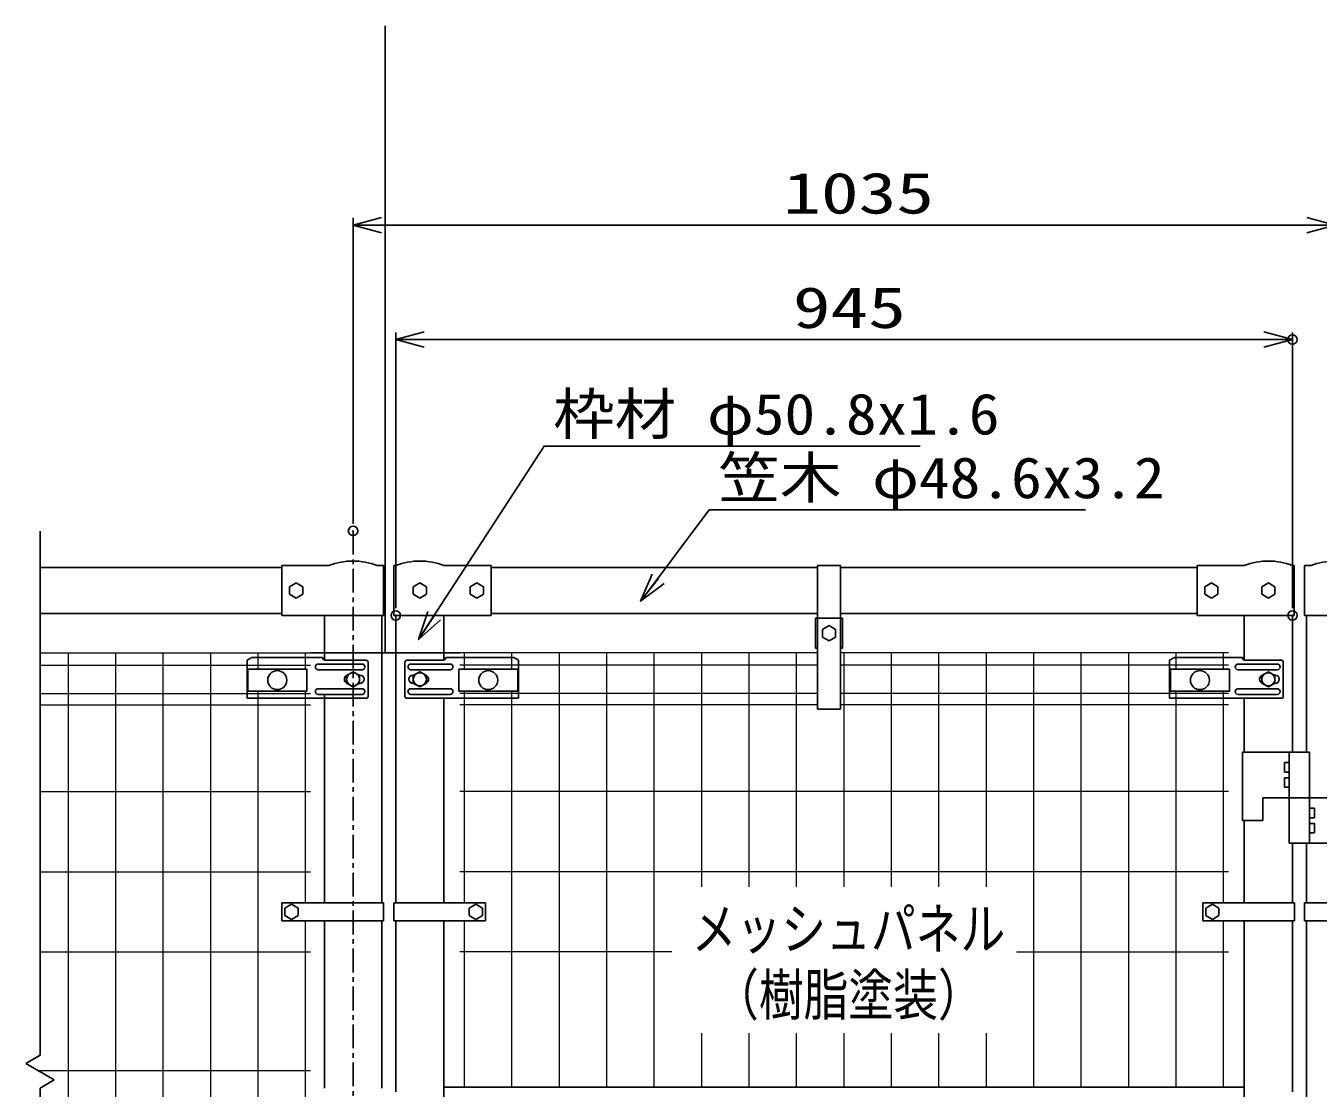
# Model space of a CAD drawing. Units: millimetres, scale not verified. Extents: x -4455 to 4455, y -3150 to 3150.
# Drawn here: x -3104 to -1742, y 200 to 1319 of the extents above; entities that cross this region are included whole.
import ezdxf
from ezdxf.enums import TextEntityAlignment as Align

# ---------------------------------------------------------------- set-up
doc = ezdxf.new("R2010")
doc.units = ezdxf.units.MM
doc.header["$LTSCALE"] = 20
doc.header["$PDMODE"] = 32
doc.header["$PDSIZE"] = 10
doc.linetypes.add('USER1', pattern=[2, 1.25, -0.25, 0.25, -0.25])
for name, color, linetype, lineweight in [('0-0_1', 7, 'Continuous', 25), ('0-1_0', 7, 'Continuous', 25), ('0-4_EXTCNT-LMEC0', 1, 'Continuous', 25), ('0-9_2', 7, 'Continuous', 25), ('0-A_D-STR2', 7, 'Continuous', 13)]:
    doc.layers.add(name, color=color, linetype=linetype, lineweight=lineweight)
doc.layers.add('0-2_DEFPOINTS', color=7, linetype='Continuous')
doc.styles.add('ＭＳ ゴシック', font='')
doc.styles.get('ＭＳ ゴシック').set_extended_font_data('MS Gothic')

# ---------------------------------------------------------------- blocks, each defined once
blk = doc.blocks.new('_Open30')
at = {"layer": '0-1_0', "color": 1}
blk.add_line((0, 0), (-20, 0), dxfattribs=at)
blk.add_lwpolyline([(-20, 5.36), (0, 0), (-20, -5.36)], dxfattribs=at)

msp = doc.modelspace()

# ---------------------------------------------------------------- linework, layer by layer
at = {"layer": '0-0_1', "color": 3, "linetype": 'USER1'}
msp.add_line((-2758.85, 787.32), (-2758.85, -551.15), dxfattribs=at)
at = {"layer": '0-0_1'}
for p, q in [((-2784.25, 750.85), (-2833.85, 750.85)), ((-2833.85, 750.85), (-2833.85, 698.25)), ((-2713.85, 750.85), (-2715.85, 750.85)), ((-2715.85, 698.25), (-2715.85, 750.85)), ((-2663.05, 750.85), (-2613.45, 750.85)), ((-2613.45, 750.85), (-2613.45, 698.25)), ((-2269.37, 750.85), (-2245.12, 750.85)), ((-2269.37, 695.25), (-2269.37, 750.85)), ((-2245.12, 695.25), (-2245.12, 750.85)), ((-1819.65, 750.85), (-1869.25, 750.85)), ((-1869.25, 750.85), (-1869.25, 698.25)), ((-1768.85, 750.85), (-1766.85, 750.85)), ((-1766.85, 698.25), (-1766.85, 750.85)), ((-2833.85, 748.85), (-3088.7, 748.85)), ((-2613.45, 748.85), (-2269.37, 748.85)), ((-2245.12, 748.85), (-1869.25, 748.85)), ((-2818.85, 732.55), (-2825.77, 728.55)), ((-2825.77, 728.55), (-2825.77, 720.55)), ((-2818.85, 732.55), (-2811.92, 728.55)), ((-2811.92, 728.55), (-2811.92, 720.55)), ((-2688.45, 732.55), (-2695.37, 728.55)), ((-2695.37, 728.55), (-2695.37, 720.55)), ((-2688.45, 732.55), (-2681.52, 728.55)), ((-2681.52, 728.55), (-2681.52, 720.55)), ((-2628.45, 732.55), (-2635.37, 728.55)), ((-2635.37, 728.55), (-2635.37, 720.55)), ((-2628.45, 732.55), (-2621.52, 728.55)), ((-1854.25, 732.55), (-1861.17, 728.55)), ((-1861.17, 728.55), (-1861.17, 720.55)), ((-1854.25, 732.55), (-1847.32, 728.55)), ((-1847.32, 728.55), (-1847.32, 720.55)), ((-1794.25, 732.55), (-1801.17, 728.55)), ((-1801.17, 728.55), (-1801.17, 720.55)), ((-1794.25, 732.55), (-1787.32, 728.55)), ((-1787.32, 728.55), (-1787.32, 720.55)), ((-2825.77, 720.55), (-2818.85, 716.55)), ((-2811.92, 720.55), (-2818.85, 716.55)), ((-2695.37, 720.55), (-2688.45, 716.55)), ((-2681.52, 720.55), (-2688.45, 716.55)), ((-2635.37, 720.55), (-2628.45, 716.55)), ((-1861.17, 720.55), (-1854.25, 716.55)), ((-1847.32, 720.55), (-1854.25, 716.55)), ((-1801.17, 720.55), (-1794.25, 716.55)), ((-1787.32, 720.55), (-1794.25, 716.55)), ((-2833.85, 700.25), (-3088.7, 700.25)), ((-2833.85, 698.25), (-2726.6, 698.25)), ((-2789.1, 698.25), (-2789.1, 652.1)), ((-2728.6, 698.25), (-2728.6, 395.6)), ((-2613.45, 698.25), (-2715.85, 698.25)), ((-2713.85, 698.25), (-2713.85, 395.59)), ((-2663.05, 651.22), (-2663.05, 698.25)), ((-2613.45, 700.25), (-2269.37, 700.25)), ((-2271.37, 663.85), (-2271.37, 695.25)), ((-2271.37, 695.25), (-2243.12, 695.25)), ((-2269.37, 599.64), (-2269.37, 695.25)), ((-2245.12, 700.25), (-1869.25, 700.25)), ((-2245.12, 599.64), (-2245.12, 695.25)), ((-1869.25, 698.25), (-1766.85, 698.25)), ((-1819.65, 652.1), (-1819.65, 698.25)), ((-1768.85, 698.25), (-1768.85, 554.25)), ((-1648.85, 698.25), (-1756.1, 698.25)), ((-1754.1, 698.25), (-1754.1, 554.25)), ((-2257.25, 687.55), (-2264.17, 683.55)), ((-2264.17, 683.55), (-2264.17, 675.55)), ((-2257.25, 687.55), (-2250.32, 683.55)), ((-2250.32, 683.55), (-2250.32, 675.55)), ((-2264.17, 675.55), (-2257.25, 671.55)), ((-2250.32, 675.55), (-2257.25, 671.55)), ((-2865.59, 654.02), (-2870.59, 651.02)), ((-2791.01, 654.02), (-2865.59, 654.02)), ((-2661.13, 654.02), (-2589.45, 654.02)), ((-2589.45, 654.02), (-2584.45, 651.02)), ((-2271.37, 663.85), (-2269.37, 663.85)), ((-1893.24, 654.02), (-1898.24, 651.02)), ((-1821.56, 654.02), (-1893.24, 654.02)), ((-2870.59, 651.02), (-2870.59, 644.27)), ((-2870.59, 644.27), (-2870.59, 611.02)), ((-2749.41, 647.02), (-2795.59, 647.02)), ((-2749.41, 641.02), (-2795.59, 641.02)), ((-2745.05, 651.02), (-2788.01, 651.02)), ((-2743.05, 649.02), (-2743.05, 613.02)), ((-2704.24, 649.02), (-2704.24, 613.02)), ((-2702.24, 651.02), (-2664.13, 651.02)), ((-2697.88, 647.02), (-2656.55, 647.02)), ((-2697.88, 641.02), (-2656.55, 641.02)), ((-2584.45, 651.02), (-2584.45, 644.27)), ((-2584.45, 644.27), (-2584.45, 611.02)), ((-1898.24, 651.02), (-1898.24, 644.27)), ((-1898.24, 644.27), (-1898.24, 611.02)), ((-1784.81, 647.02), (-1826.14, 647.02)), ((-1784.81, 641.02), (-1826.14, 641.02)), ((-1780.45, 651.02), (-1818.56, 651.02)), ((-1778.45, 649.02), (-1778.45, 613.02)), ((-2751.76, 635.52), (-2752.78, 635.52)), ((-2751.76, 626.52), (-2752.78, 626.52)), ((-2695.54, 635.52), (-2694.51, 635.52)), ((-2695.54, 626.52), (-2694.51, 626.52)), ((-1787.16, 635.52), (-1788.18, 635.52)), ((-1787.16, 626.52), (-1788.18, 626.52)), ((-2749.41, 621.02), (-2795.59, 621.02)), ((-2749.41, 615.02), (-2795.59, 615.02)), ((-2789.1, 615.8), (-2789.1, 395.6)), ((-2697.88, 621.02), (-2656.55, 621.02)), ((-2697.88, 615.02), (-2656.55, 615.02)), ((-1784.81, 621.02), (-1826.14, 621.02)), ((-1784.81, 615.02), (-1826.14, 615.02)), ((-2745.05, 611.02), (-2870.59, 611.02)), ((-2702.24, 611.02), (-2584.45, 611.02)), ((-2663.05, 611.02), (-2663.05, 395.59)), ((-2269.37, 599.64), (-2245.12, 599.64)), ((-1780.45, 611.02), (-1898.24, 611.02)), ((-1819.65, 610.66), (-1819.65, 554.25)), ((-1821.65, 554.25), (-1821.65, 482.25)), ((-1750.75, 554.25), (-1821.65, 554.25)), ((-1772.2, 506.25), (-1772.2, 554.25)), ((-1750.75, 458.25), (-1750.75, 554.25)), ((-1777.2, 533.25), (-1777.2, 543.25)), ((-1772.2, 543.25), (-1777.2, 543.25)), ((-1772.2, 533.25), (-1777.2, 533.25)), ((-1772.2, 527.25), (-1777.2, 527.25)), ((-1800, 482.25), (-1800, 506.25)), ((-1745.9, 506.25), (-1800, 506.25)), ((-1772.2, 506.25), (-1718.1, 506.25)), ((-1772.2, 506.25), (-1772.2, 458.25)), ((-1750.75, 495.25), (-1745.75, 495.25)), ((-1745.75, 495.25), (-1745.75, 485.25)), ((-1800, 482.25), (-1821.65, 482.25)), ((-1819.65, 482.25), (-1819.65, 395.59)), ((-1750.75, 485.25), (-1745.75, 485.25)), ((-1750.75, 469.25), (-1745.75, 469.25)), ((-1772.2, 458.25), (-1691.6, 458.25)), ((-1768.85, 458.25), (-1768.85, 395.59)), ((-1754.1, 458.25), (-1754.1, 395.6)), ((-2726.6, 395.6), (-2726.6, 376.6)), ((-2619.35, 395.59), (-2716.03, 395.59)), ((-2716.03, 395.59), (-2716.03, 376.61)), ((-2619.35, 376.6), (-2619.35, 395.6)), ((-1863.35, 376.6), (-1863.35, 395.6)), ((-1863.35, 395.59), (-1766.66, 395.59)), ((-1766.66, 395.59), (-1766.66, 376.61)), ((-1756.1, 395.6), (-1756.1, 376.6)), ((-1648.85, 395.6), (-1756.1, 395.6)), ((-2823.7, 394.1), (-2830.62, 390.1)), ((-2830.62, 390.1), (-2830.62, 382.1)), ((-2830.62, 382.1), (-2823.7, 378.1)), ((-2823.7, 394.1), (-2816.77, 390.1)), ((-2816.77, 382.1), (-2823.7, 378.1)), ((-2816.77, 390.1), (-2816.77, 382.1)), ((-2629.5, 394.1), (-2636.42, 390.1)), ((-2636.42, 390.1), (-2636.42, 382.1)), ((-2636.42, 382.1), (-2629.5, 378.1)), ((-2629.5, 394.1), (-2622.57, 390.1)), ((-2622.57, 382.1), (-2629.5, 378.1)), ((-2622.57, 390.1), (-2622.57, 382.1)), ((-1853.2, 394.1), (-1860.12, 390.1)), ((-1860.12, 390.1), (-1860.12, 382.1)), ((-1860.12, 382.1), (-1853.2, 378.1)), ((-1853.2, 394.1), (-1846.27, 390.1)), ((-1846.27, 382.1), (-1853.2, 378.1)), ((-1846.27, 390.1), (-1846.27, 382.1)), ((-2833.85, 376.6), (-2726.6, 376.6)), ((-2789.1, 376.6), (-2789.1, 200.35)), ((-2728.6, 376.6), (-2728.6, 200.35)), ((-2619.35, 376.61), (-2716.03, 376.61)), ((-2713.85, 376.61), (-2713.85, 196.35)), ((-2663.05, 376.61), (-2663.05, 180.35)), ((-1863.35, 376.61), (-1766.66, 376.61)), ((-1819.65, 376.61), (-1819.65, -28.91)), ((-1768.85, 376.61), (-1768.85, 196.35)), ((-1648.85, 376.6), (-1756.1, 376.6)), ((-1754.1, 376.6), (-1754.1, -28.9)), ((-2663.05, 201.35), (-1819.65, 201.35))]:
    msp.add_line(p, q, dxfattribs=at)
for points in [[(-2733.45, 750.85), (-2726.6, 750.85), (-2726.6, 698.25)], [(-1749.25, 750.85), (-1756.1, 750.85), (-1756.1, 698.25)], [(-2621.52, 728.55), (-2621.52, 720.55), (-2628.45, 716.55)], [(-2245.12, 663.85), (-2243.12, 663.85), (-2243.12, 695.25)], [(-1772.2, 517.25), (-1777.2, 517.25), (-1777.2, 527.25)], [(-1750.75, 479.25), (-1745.75, 479.25), (-1745.75, 469.25)], [(-2833.85, 376.6), (-2833.85, 395.6), (-2726.6, 395.6)]]:
    msp.add_lwpolyline(points, dxfattribs=at)
for centre, radius, start, end in [((-2758.85, 684.57), 70.98, 69.03345, 110.9667), ((-2688.45, 684.57), 70.98, 69.03345, 110.96669), ((-1794.25, 684.57), 70.98, 69.03345, 110.9667), ((-1723.85, 684.57), 70.98, 69.03345, 110.96669), ((-2788.01, 654.02), 3, 180, 270), ((-2664.13, 654.02), 3, 270, 0), ((-1818.56, 654.02), 3, 180, 270), ((-2795.59, 644.02), 3, 90, 270), ((-2749.41, 644.02), 3, 270, 90), ((-2745.05, 649.02), 2, 0, 90), ((-2702.24, 649.02), 2, 90, 180), ((-2697.88, 644.02), 3, 90, 270), ((-2656.55, 644.02), 3, 270, 90), ((-1826.14, 644.02), 3, 90, 270), ((-1784.81, 644.02), 3, 270, 90), ((-1780.45, 649.02), 2, 0, 90), ((-2763.52, 631.02), 4.5, 119.9985, 240.00009), ((-2751.76, 631.02), 4.5, 270, 90), ((-2695.54, 631.02), 4.5, 90, 270), ((-2683.77, 631.02), 4.5, 299.99991, 60.0015), ((-1798.92, 631.02), 4.5, 119.9985, 240.00009), ((-1787.16, 631.02), 4.5, 270, 90), ((-2795.59, 618.02), 3, 90, 270), ((-2749.41, 618.02), 3, 270, 90), ((-2745.05, 613.02), 2, 270, 0), ((-2702.24, 613.02), 2, 180, 270), ((-2697.88, 618.02), 3, 90, 270), ((-2656.55, 618.02), 3, 270, 90), ((-1826.14, 618.02), 3, 90, 270), ((-1784.81, 618.02), 3, 270, 90), ((-1780.45, 613.02), 2, 270, 0)]:
    msp.add_arc(centre, radius, start, end, dxfattribs=at)
at = {"layer": '0-1_0'}
for p, q in [((-2725.1, 658.85), (-2725.1, 1319.26)), ((-2803.85, 658.85), (-2646.35, 658.85)), ((-2869.7, 641.6), (-2807.7, 641.6)), ((-2869.7, 641.6), (-2869.7, 618.6)), ((-2807.7, 641.6), (-2807.7, 618.6)), ((-2647.35, 641.6), (-2647.35, 618.6)), ((-2585.35, 641.6), (-2647.35, 641.6)), ((-2585.35, 641.6), (-2585.35, 618.6)), ((-1897.35, 641.6), (-1835.35, 641.6)), ((-1897.35, 641.6), (-1897.35, 618.6)), ((-1835.35, 641.6), (-1835.35, 618.6)), ((-2807.7, 618.6), (-2869.7, 618.6)), ((-2647.35, 618.6), (-2585.35, 618.6)), ((-1835.35, 618.6), (-1897.35, 618.6))]:
    msp.add_line(p, q, dxfattribs=at)
for points in [[(-2161.12, 876.67), (-2557.46, 876.67), (-2688.7, 674.55)], [(-1987.05, 809.6), (-2383.39, 809.6), (-2454.53, 714.82)]]:
    msp.add_lwpolyline(points, dxfattribs=at)
for centre in [(-2838.7, 630.1), (-2616.35, 630.1), (-1866.35, 630.1)]:
    msp.add_circle(centre, 10.01, dxfattribs=at)
at = {"layer": '0-2_DEFPOINTS'}
for p in [(-1768.85, 988.85), (-2758.85, 787.32), (-2713.85, 698.25), (-1768.85, 698.25)]:
    msp.add_point(p, dxfattribs=at)
at = {"layer": '0-4_EXTCNT-LMEC0'}
for p, q in [((-2758.85, 794.82), (-2758.85, 1116.89)), ((-2728.85, 1109.39), (-1753.85, 1109.39)), ((-2713.85, 705.75), (-2713.85, 996.35)), ((-1768.85, 705.75), (-1768.85, 996.35)), ((-2683.85, 988.85), (-1798.85, 988.85))]:
    msp.add_line(p, q, dxfattribs=at)
at = {"layer": '0-4_EXTCNT-LMEC0', "color": 4}
for p, q in [((-3103.7, 226.39), (-3073.7, 209.07)), ((-3088.7, 200.4), (-3073.7, 209.07)), ((-3088.7, 200.4), (-3088.7, -336.54))]:
    msp.add_line(p, q, dxfattribs=at)
msp.add_lwpolyline([(-3088.7, 787.03), (-3088.7, 235.05), (-3103.7, 226.39)], dxfattribs=at)
at = {"layer": '0-9_2'}
for p, q in [((-2765.77, 627.02), (-2765.77, 635.02)), ((-2758.85, 623.02), (-2765.77, 627.02)), ((-2751.92, 627.02), (-2758.85, 623.02)), ((-2751.92, 635.02), (-2751.92, 627.02)), ((-2695.37, 635.02), (-2695.37, 627.02)), ((-2695.37, 627.02), (-2688.45, 623.02)), ((-2688.45, 623.02), (-2681.52, 627.02)), ((-2681.52, 627.02), (-2681.52, 635.02)), ((-1801.17, 635.02), (-1794.25, 639.02)), ((-1794.25, 639.02), (-1787.32, 635.02))]:
    msp.add_line(p, q, dxfattribs=at)
for points in [[(-2765.77, 635.02), (-2758.85, 639.02), (-2751.92, 635.02)], [(-2681.52, 635.02), (-2688.45, 639.02), (-2695.37, 635.02)], [(-1794.25, 623.02), (-1801.17, 627.02), (-1801.17, 635.02)], [(-1787.32, 635.02), (-1787.32, 627.02), (-1794.25, 623.02)]]:
    msp.add_lwpolyline(points, dxfattribs=at)
for centre in [(-2758.85, 631.02), (-2688.45, 631.02), (-1794.25, 631.02)]:
    msp.add_circle(centre, 6.93, dxfattribs=at)
at = {"layer": '0-A_D-STR2'}
for p, q in [((-3088.7, 658.85), (-2803.85, 658.85)), ((-3058.85, -311.15), (-3058.85, 658.85)), ((-3008.85, -311.15), (-3008.85, 658.85)), ((-2958.85, -311.15), (-2958.85, 658.85)), ((-2908.85, -311.15), (-2908.85, 658.85)), ((-2858.85, 641.6), (-2858.85, 658.85)), ((-2808.85, 641.6), (-2808.85, 658.85)), ((-2269.37, 658.85), (-2646.35, 658.85)), ((-2641.35, 641.6), (-2641.35, 658.85)), ((-2591.35, 641.6), (-2591.35, 658.85)), ((-2541.35, 201.35), (-2541.35, 658.85)), ((-2491.35, 201.35), (-2491.35, 658.85)), ((-2441.35, 201.35), (-2441.35, 658.85)), ((-2391.35, 412.55), (-2391.35, 658.85)), ((-2341.35, 412.55), (-2341.35, 658.85)), ((-2291.35, 412.55), (-2291.35, 658.85)), ((-1836.35, 658.85), (-2245.12, 658.85)), ((-2241.35, 412.55), (-2241.35, 658.85)), ((-2191.35, 412.55), (-2191.35, 658.85)), ((-2141.35, 412.55), (-2141.35, 658.85)), ((-2091.35, 412.55), (-2091.35, 658.85)), ((-2041.35, 201.35), (-2041.35, 658.85)), ((-1991.35, 201.35), (-1991.35, 658.85)), ((-1941.35, 201.35), (-1941.35, 658.85)), ((-1891.35, 641.6), (-1891.35, 658.85)), ((-1841.35, 641.6), (-1841.35, 658.85)), ((-3088.7, 645.75), (-2803.85, 645.75)), ((-2269.37, 645.75), (-2646.35, 645.75)), ((-1836.35, 645.75), (-2245.12, 645.75)), ((-3088.7, 615.95), (-2803.85, 615.95)), ((-2858.85, -271.81), (-2858.85, 618.6)), ((-2808.85, 395.6), (-2808.85, 618.6)), ((-2269.37, 615.95), (-2646.35, 615.95)), ((-2641.35, 395.59), (-2641.35, 618.6)), ((-2591.35, 201.35), (-2591.35, 618.6)), ((-1836.35, 615.95), (-2245.12, 615.95)), ((-1891.35, 201.35), (-1891.35, 618.6)), ((-1841.35, 395.59), (-1841.35, 618.6)), ((-3088.7, 604.09), (-2803.85, 604.09)), ((-2269.37, 604.09), (-2646.35, 604.09)), ((-1836.35, 604.09), (-2245.12, 604.09)), ((-3088.7, 512.85), (-2803.85, 512.85)), ((-1836.35, 512.85), (-2646.35, 512.85)), ((-3088.7, 428.35), (-2803.85, 428.35)), ((-1836.35, 428.35), (-2646.35, 428.35)), ((-2808.85, -28.9), (-2808.85, 376.6)), ((-2641.35, 201.35), (-2641.35, 376.61)), ((-1841.35, 201.35), (-1841.35, 376.61)), ((-3088.7, 343.85), (-2803.85, 343.85)), ((-2422.87, 343.85), (-2646.35, 343.85)), ((-2059.82, 343.85), (-1836.35, 343.85)), ((-2391.35, 201.35), (-2391.35, 258.39)), ((-2341.35, 201.35), (-2341.35, 258.39)), ((-2291.35, 201.35), (-2291.35, 258.39)), ((-2241.35, 201.35), (-2241.35, 258.39)), ((-2191.35, 201.35), (-2191.35, 258.39)), ((-2141.35, 201.35), (-2141.35, 258.39)), ((-2091.35, 201.35), (-2091.35, 258.39)), ((-3090.64, 218.85), (-2803.85, 218.85))]:
    msp.add_line(p, q, dxfattribs=at)

# ---------------------------------------------------------------- block references
at = {"layer": '0-1_0', "xscale": 1.5, "yscale": 1.5}
for p, rotation in [((-2455.75, 713.24), 232.3421), ((-2689.8, 672.88), 236.60623)]:
    msp.add_blockref('_Open30', p, dxfattribs=dict(at, rotation=rotation))
at = {"layer": '0-4_EXTCNT-LMEC0', "xscale": 1.5, "yscale": 1.5, "rotation": 180}
for p in [(-2758.85, 1109.39), (-2713.85, 988.85)]:
    msp.add_blockref('_Open30', p, dxfattribs=at)
at = {"layer": '0-4_EXTCNT-LMEC0', "xscale": 1.5, "yscale": 1.5}
for p in [(-1723.85, 1109.39), (-1768.85, 988.85)]:
    msp.add_blockref('_Open30', p, dxfattribs=at)

# ---------------------------------------------------------------- texts
at = {"layer": '0-1_0', "color": 3, "style": 'ＭＳ ゴシック'}
for s, width, p in [('枠材 φ50.8x1.6', 1.1, (-2547.96, 875.84)), ('笠木 φ48.6x3.2', 1.1, (-2373.89, 808.77)), ('メッシュパネル', 0.8, (-2401.98, 333.51)), ('（樹脂塗装）', 0.8, (-2378.39, 264.11))]:
    msp.add_text(s, height=43.26, dxfattribs=dict(at, width=width)).set_placement(p, align=Align.BOTTOM_LEFT)
at = {"layer": '0-4_EXTCNT-LMEC0', "color": 3, "style": 'ＭＳ ゴシック', "width": 1.35}
for s, p in [('1035', (-2305.47, 1108.57)), ('945', (-2295.35, 988.02))]:
    msp.add_text(s, height=43.26, dxfattribs=at).set_placement(p, align=Align.BOTTOM_LEFT)

doc.saveas('drawing.dxf')
